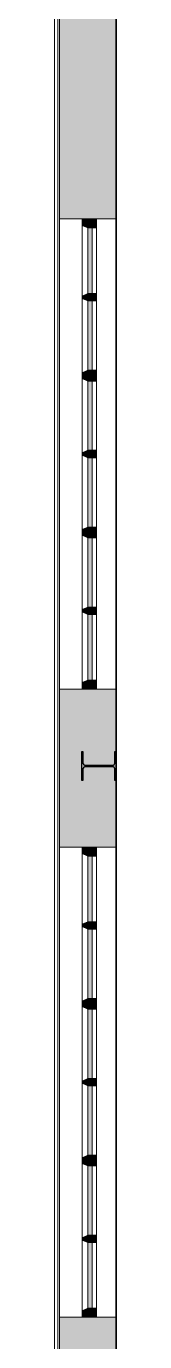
# Model space of a CAD drawing. Header units: inches. Extents: x -3803 to -1421, y -3454 to -210.
# Drawn here: x -3591.5 to -3577.4, y -3194.6 to -2895.3 of the extents above; entities that cross this region are included whole.
import ezdxf

# ---------------------------------------------------------------- set-up
doc = ezdxf.new("R2010")
doc.units = ezdxf.units.IN
doc.header["$MEASUREMENT"] = 0
for name, color, linetype, lineweight in [('A-FLOR', 192, 'Continuous', 13), ('A-GLAZ-CURT', 52, 'Continuous', 13), ('A-GLAZ-CWMG', 51, 'Continuous', 13), ('A-WALL', 113, 'Continuous', 13), ('A-WALL-PATT', 111, 'Continuous', 13), ('Q-CASE', 31, 'Continuous', 13), ('S-COLS', 52, 'Continuous', 13)]:
    doc.layers.add(name, color=color, linetype=linetype, lineweight=lineweight)

# ---------------------------------------------------------------- blocks, each defined once
blk = doc.blocks.new('15830016-STRUCT_MARTINEZ-MOORE_CENTRAL_v2018_rvt-1-DIMENSION PLAN - LEVEL 2 _579_ - 2__ - CAD')
at = {"layer": 'S-COLS', "lineweight": 5}
blk.add_hatch(color=50, dxfattribs=at).paths.add_polyline_path([(-3577.83, -3066.89), (-3577.43, -3066.89), (-3577.43, -3060.39), (-3577.83, -3060.39), (-3577.83, -3063.13), (-3577.94, -3063.4), (-3578.22, -3063.52), (-3584.57, -3063.52), (-3584.85, -3063.4), (-3584.96, -3063.13), (-3584.96, -3060.39), (-3585.36, -3060.39), (-3585.36, -3066.89), (-3584.96, -3066.89), (-3584.96, -3064.16), (-3584.85, -3063.88), (-3584.57, -3063.77), (-3578.22, -3063.77), (-3577.94, -3063.88), (-3577.83, -3064.16)], flags=0)
at = {"layer": 'S-COLS', "color": 253, "lineweight": 25}
for p, q in [((-3584.96, -3060.39), (-3585.36, -3060.39)), ((-3585.36, -3060.39), (-3585.36, -3066.89)), ((-3584.96, -3063.13), (-3584.96, -3060.39)), ((-3577.43, -3060.39), (-3577.83, -3060.39)), ((-3577.83, -3060.39), (-3577.83, -3063.13)), ((-3577.43, -3066.89), (-3577.43, -3060.39)), ((-3584.96, -3066.89), (-3584.96, -3064.16)), ((-3578.22, -3063.52), (-3584.57, -3063.52)), ((-3584.57, -3063.77), (-3578.22, -3063.77)), ((-3577.83, -3064.16), (-3577.83, -3066.89)), ((-3585.36, -3066.89), (-3584.96, -3066.89)), ((-3577.83, -3066.89), (-3577.43, -3066.89))]:
    blk.add_line(p, q, dxfattribs=at)
for centre, start, end in [((-3584.57, -3063.13), 180, 270), ((-3584.57, -3064.16), 90, 180), ((-3578.22, -3063.13), 270, 0), ((-3578.22, -3064.16), 0, 90)]:
    blk.add_arc(centre, 0.39, start, end, dxfattribs=at)
blk = doc.blocks.new('level 2 - band2 - level 2 - band-474741-DIMENSION PLAN - LEVEL 2 _579_ - 2__ - CAD')
at = {"layer": 'A-WALL', "lineweight": 20}
for p, q in [((-3591.52, -3450.77), (-3591.52, -2820.52)), ((-3590.77, -3421.64), (-3590.77, -2849.64))]:
    blk.add_line(p, q, dxfattribs=at)
blk = doc.blocks.new('Casework 56 - Casework 1-549904-DIMENSION PLAN - LEVEL 2 _579_ - 2__ - CAD')
at = {"layer": 'Q-CASE', "lineweight": 20}
for p, q in [((-3581.96, -2941.2), (-3581.96, -2939.14)), ((-3577.4, -2939.14), (-3577.52, -2939.14)), ((-3577.52, -2939.14), (-3577.4, -2939.14)), ((-3577.4, -3046.14), (-3577.4, -2939.14)), ((-3577.4, -2939.14), (-3577.4, -3046.14)), ((-3581.96, -2941.2), (-3581.96, -2956.13)), ((-3581.96, -2956.13), (-3581.96, -2941.2)), ((-3581.96, -2957.82), (-3581.96, -2956.13)), ((-3581.96, -2957.82), (-3581.96, -2973.59)), ((-3581.96, -2973.59), (-3581.96, -2957.82)), ((-3581.96, -2976.03), (-3581.96, -2973.59)), ((-3581.96, -2976.03), (-3581.96, -2991.8)), ((-3581.96, -2991.8), (-3581.96, -2976.03)), ((-3581.96, -2993.48), (-3581.96, -2991.8)), ((-3581.96, -2993.48), (-3581.96, -3009.26)), ((-3581.96, -3009.26), (-3581.96, -2993.48)), ((-3581.96, -3011.69), (-3581.96, -3009.26)), ((-3581.96, -3011.69), (-3581.96, -3027.46)), ((-3581.96, -3027.46), (-3581.96, -3011.69)), ((-3581.96, -3029.15), (-3581.96, -3027.46)), ((-3581.96, -3029.15), (-3581.96, -3044.08)), ((-3581.96, -3044.08), (-3581.96, -3029.15)), ((-3581.96, -3046.14), (-3581.96, -3044.08)), ((-3577.52, -3046.14), (-3577.4, -3046.14)), ((-3577.4, -3046.14), (-3577.52, -3046.14)), ((-3581.96, -3084.14), (-3581.96, -3082.08)), ((-3577.4, -3082.08), (-3577.52, -3082.08)), ((-3577.52, -3082.08), (-3577.4, -3082.08)), ((-3577.4, -3189.08), (-3577.4, -3082.08)), ((-3577.4, -3082.08), (-3577.4, -3189.08)), ((-3581.96, -3099.07), (-3581.96, -3084.14)), ((-3581.96, -3100.76), (-3581.96, -3099.07)), ((-3581.96, -3116.53), (-3581.96, -3100.76)), ((-3581.96, -3118.97), (-3581.96, -3116.53)), ((-3581.96, -3134.74), (-3581.96, -3118.97)), ((-3581.96, -3136.42), (-3581.96, -3134.74)), ((-3581.96, -3152.19), (-3581.96, -3136.42)), ((-3581.96, -3154.63), (-3581.96, -3152.19)), ((-3581.96, -3170.4), (-3581.96, -3154.63)), ((-3581.96, -3172.09), (-3581.96, -3170.4)), ((-3581.96, -3187.02), (-3581.96, -3172.09)), ((-3581.96, -3189.08), (-3581.96, -3187.02)), ((-3577.52, -3189.08), (-3577.4, -3189.08)), ((-3577.4, -3189.08), (-3577.52, -3189.08))]:
    blk.add_line(p, q, dxfattribs=at)
blk = doc.blocks.new('System Panel - Winco Glass-383906-DIMENSION PLAN - LEVEL 2 _579_ - 2__ - CAD')
at = {"layer": 'A-GLAZ-CURT', "lineweight": 9}
blk.add_hatch(color=90, dxfattribs=at).paths.add_polyline_path([(7.46, 0), (7.46, 1), (-7.46, 1), (-7.46, 0)], flags=0)
at = {"layer": 'A-GLAZ-CURT', "lineweight": 20}
for p, q in [((7.46, 1), (-7.46, 1)), ((-7.46, 1), (-7.46, 0)), ((-7.46, 0), (7.46, 0)), ((7.46, 0), (7.46, 1))]:
    blk.add_line(p, q, dxfattribs=at)
blk = doc.blocks.new('System Panel - Winco Glass-383907-DIMENSION PLAN - LEVEL 2 _579_ - 2__ - CAD')
at = {"layer": 'A-GLAZ-CURT', "lineweight": 9}
blk.add_hatch(color=90, dxfattribs=at).paths.add_polyline_path([(7.89, 0), (7.89, 1), (-7.89, 1), (-7.89, 0), (-0.79, 0)], flags=0)
at = {"layer": 'A-GLAZ-CURT', "lineweight": 20}
for p, q in [((7.89, 1), (-7.89, 1)), ((-7.89, 1), (-7.89, 0)), ((-7.89, 0), (7.89, 0)), ((7.89, 0), (7.89, 1))]:
    blk.add_line(p, q, dxfattribs=at)
blk = doc.blocks.new('Rectangular Mullion - Winco Accent Full-Large-383928-DIMENSION PLAN - LEVEL 2 _579_ - 2__ - CAD')
at = {"layer": 'A-GLAZ-CWMG', "lineweight": 9}
blk.add_hatch(color=90, dxfattribs=at).paths.add_polyline_path([(0.64, 1.25), (1.22, 0), (1.22, -2), (-1.22, -2), (-1.22, 0), (-0.64, 1.25)], flags=0)
at = {"layer": 'A-GLAZ-CWMG', "lineweight": 20}
for p, q in [((-1.22, 0), (-0.64, 1.25)), ((-1.22, -2), (-1.22, 0)), ((-0.64, 1.25), (0.64, 1.25)), ((0.64, 1.25), (1.22, 0)), ((1.22, 0), (1.22, -2)), ((1.22, -2), (-1.22, -2))]:
    blk.add_line(p, q, dxfattribs=at)
blk = doc.blocks.new('Rectangular Mullion - Winco Accent Full-383935-DIMENSION PLAN - LEVEL 2 _579_ - 2__ - CAD')
at = {"layer": 'A-GLAZ-CWMG', "lineweight": 9}
blk.add_hatch(color=90, dxfattribs=at).paths.add_polyline_path([(0.26, 1.25), (0.84, 0), (0.84, -2), (-0.84, -2), (-0.84, 0), (-0.26, 1.25)], flags=0)
at = {"layer": 'A-GLAZ-CWMG', "lineweight": 20}
for p, q in [((-0.84, 0), (-0.26, 1.25)), ((-0.84, -2), (-0.84, 0)), ((-0.26, 1.25), (0.26, 1.25)), ((0.26, 1.25), (0.84, 0)), ((0.84, 0), (0.84, -2)), ((0.84, -2), (-0.84, -2))]:
    blk.add_line(p, q, dxfattribs=at)
blk = doc.blocks.new('Rectangular Mullion - Winco Accent Full_Right-Large-383949-DIMENSION PLAN - LEVEL 2 _579_ - 2__ - CAD')
at = {"layer": 'A-GLAZ-CWMG', "lineweight": 9}
blk.add_hatch(color=90, dxfattribs=at).paths.add_polyline_path([(-1.48, 1.25), (-2.06, 0), (-2.06, -2), (0, -2), (0, 1.25)], flags=0)
at = {"layer": 'A-GLAZ-CWMG', "lineweight": 20}
for p, q in [((-1.48, 1.25), (-2.06, 0)), ((-2.06, 0), (-2.06, -2)), ((0, 1.25), (-1.48, 1.25)), ((0, -2), (0, 1.25)), ((-2.06, -2), (0, -2))]:
    blk.add_line(p, q, dxfattribs=at)
blk = doc.blocks.new('Rectangular Mullion - Winco Accent Full_Left-Large-383958-DIMENSION PLAN - LEVEL 2 _579_ - 2__ - CAD')
at = {"layer": 'A-GLAZ-CWMG', "lineweight": 9}
blk.add_hatch(color=90, dxfattribs=at).paths.add_polyline_path([(0, 1.25), (0, -2), (-2.06, -2), (-2.06, 0), (-1.48, 1.25)], flags=0)
at = {"layer": 'A-GLAZ-CWMG', "lineweight": 20}
for p, q in [((-2.06, 0), (-1.48, 1.25)), ((-2.06, -2), (-2.06, 0)), ((-1.48, 1.25), (0, 1.25)), ((0, 1.25), (0, -2)), ((0, -2), (-2.06, -2))]:
    blk.add_line(p, q, dxfattribs=at)
blk = doc.blocks.new('Rectangular Mullion - Winco Accent Full_Right-Large-V64-DIMENSION PLAN - LEVEL 2 _579_ - 2__ - CAD')
at = {"layer": 'A-GLAZ-CWMG', "lineweight": 9}
for p, q in [((-3585.21, -3044.66), (-3585.21, -3028.57)), ((-3581.96, -3029.15), (-3581.96, -3028.31)), ((-3581.96, -3044.08), (-3581.96, -3029.15)), ((-3581.96, -3046.14), (-3581.96, -3044.08))]:
    blk.add_line(p, q, dxfattribs=at)
blk = doc.blocks.new('Rectangular Mullion - Winco Accent Full_Right-Large-V65-DIMENSION PLAN - LEVEL 2 _579_ - 2__ - CAD')
at = {"layer": 'A-GLAZ-CWMG', "lineweight": 9}
for p, q in [((-3585.21, -3009.84), (-3585.21, -2992.9)), ((-3581.96, -2993.48), (-3581.96, -2992.64)), ((-3581.96, -3009.26), (-3581.96, -2993.48)), ((-3581.96, -3010.47), (-3581.96, -3009.26))]:
    blk.add_line(p, q, dxfattribs=at)
blk = doc.blocks.new('Rectangular Mullion - Winco Accent Full_Right-Large-V66-DIMENSION PLAN - LEVEL 2 _579_ - 2__ - CAD')
at = {"layer": 'A-GLAZ-CWMG', "lineweight": 9}
for p, q in [((-3581.96, -2976.03), (-3581.96, -2974.81)), ((-3585.21, -2992.38), (-3585.21, -2975.44)), ((-3581.96, -2991.8), (-3581.96, -2976.03)), ((-3581.96, -2992.64), (-3581.96, -2991.8))]:
    blk.add_line(p, q, dxfattribs=at)
blk = doc.blocks.new('Rectangular Mullion - Winco Accent Full_Right-Large-V67-DIMENSION PLAN - LEVEL 2 _579_ - 2__ - CAD')
at = {"layer": 'A-GLAZ-CWMG', "lineweight": 9}
for p, q in [((-3581.96, -2941.2), (-3581.96, -2939.14)), ((-3585.21, -2956.71), (-3585.21, -2940.62)), ((-3581.96, -2956.13), (-3581.96, -2941.2)), ((-3581.96, -2956.97), (-3581.96, -2956.13))]:
    blk.add_line(p, q, dxfattribs=at)
blk = doc.blocks.new('Rectangular Mullion - Winco Accent Full_Right-Large-383959-DIMENSION PLAN - LEVEL 2 _579_ - 2__ - CAD')
at = {"layer": 'A-GLAZ-CWMG', "lineweight": 9}
for p, q in [((-3246.96, -953.32), (-3261.89, -953.32)), ((-3246.38, -956.57), (-3262.47, -956.57))]:
    blk.add_line(p, q, dxfattribs=at)
blk = doc.blocks.new('Rectangular Mullion - Winco Accent Full_Right-Large-383960-DIMENSION PLAN - LEVEL 2 _579_ - 2__ - CAD')
at = {"layer": 'A-GLAZ-CWMG', "lineweight": 9}
for p, q in [((-3281.78, -953.32), (-3297.55, -953.32)), ((-3281.2, -956.57), (-3298.13, -956.57))]:
    blk.add_line(p, q, dxfattribs=at)
blk = doc.blocks.new('Rectangular Mullion - Winco Accent Full_Right-Large-V18-DIMENSION PLAN - LEVEL 2 _579_ - 2__ - CAD')
at = {"layer": 'A-GLAZ-CWMG', "lineweight": 9}
for p, q in [((-3299.24, -953.32), (-3315.01, -953.32)), ((-3298.66, -956.57), (-3315.59, -956.57))]:
    blk.add_line(p, q, dxfattribs=at)
blk = doc.blocks.new('Rectangular Mullion - Winco Accent Full_Right-Large-383961-DIMENSION PLAN - LEVEL 2 _579_ - 2__ - CAD')
at = {"layer": 'A-GLAZ-CWMG', "lineweight": 9}
for p, q in [((-3334.91, -953.32), (-3349.83, -953.32)), ((-3334.32, -956.57), (-3350.42, -956.57))]:
    blk.add_line(p, q, dxfattribs=at)

msp = doc.modelspace()

# ---------------------------------------------------------------- hatches: boundary and pattern name
at = {"layer": 'A-WALL-PATT', "lineweight": 20}
h = msp.add_hatch(color=10, dxfattribs=at)
h.paths.add_polyline_path([(-3585, -3436.77), (-3577.87, -3436.77), (-3577.87, -3435.39), (-3577.52, -3435.39), (-3577.52, -3332.08), (-3590.4, -3332.08), (-3590.4, -3436.77), (-3585.4, -3436.77), (-3585.4, -3435.39), (-3585, -3435.39)], flags=0)
h.paths.add_polyline_path([(-3590.4, -3225.08), (-3577.52, -3225.08), (-3577.52, -3189.08), (-3590.4, -3189.08), (-3590.4, -3210.81)], flags=0)
h.paths.add_polyline_path([(-3590.4, -3082.08), (-3577.52, -3082.08), (-3577.52, -3046.14), (-3590.4, -3046.14)], flags=0)
h.paths.add_polyline_path([(-3590.4, -2939.14), (-3577.52, -2939.14), (-3577.52, -2835.89), (-3577.87, -2835.89), (-3577.87, -2833.16), (-3577.98, -2832.88), (-3578.26, -2832.77), (-3584.61, -2832.77), (-3584.88, -2832.88), (-3585, -2833.16), (-3585, -2835.89), (-3585.4, -2835.89), (-3585.4, -2829.39), (-3585, -2829.39), (-3585, -2832.13), (-3584.88, -2832.4), (-3584.61, -2832.52), (-3578.26, -2832.52), (-3577.98, -2832.4), (-3577.87, -2832.13), (-3577.87, -2829.39), (-3577.52, -2829.39), (-3577.52, -2821.64), (-3590.4, -2821.64), (-3590.4, -2913.61)], flags=0)

# ---------------------------------------------------------------- linework, layer by layer
at = {"layer": 'A-FLOR', "lineweight": 20}
msp.add_line((-3577.4, -2874.64), (-3577.4, -3396.64), dxfattribs=at)
at = {"layer": 'A-WALL', "lineweight": 20}
for p, q in [((-3590.4, -3449.64), (-3590.4, -2821.64)), ((-3577.52, -2835.89), (-3577.52, -3396.77)), ((-3590.4, -2939.14), (-3577.52, -2939.14)), ((-3577.52, -3046.14), (-3590.4, -3046.14)), ((-3590.4, -3082.08), (-3577.52, -3082.08)), ((-3577.52, -3189.08), (-3590.4, -3189.08))]:
    msp.add_line(p, q, dxfattribs=at)

# ---------------------------------------------------------------- block references
at = {"lineweight": 5}
msp.add_blockref('15830016-STRUCT_MARTINEZ-MOORE_CENTRAL_v2018_rvt-1-DIMENSION PLAN - LEVEL 2 _579_ - 2__ - CAD', (0, 0), dxfattribs=at)
at = {"layer": 'A-GLAZ-CURT', "lineweight": 9, "rotation": 270.0000000000511}
for name, p in [('System Panel - Winco Glass-383906-DIMENSION PLAN - LEVEL 2 _579_ - 2__ - CAD', (-3583.96, -2948.67)), ('System Panel - Winco Glass-383907-DIMENSION PLAN - LEVEL 2 _579_ - 2__ - CAD', (-3583.96, -2965.7)), ('System Panel - Winco Glass-383907-DIMENSION PLAN - LEVEL 2 _579_ - 2__ - CAD', (-3583.96, -2983.91)), ('System Panel - Winco Glass-383907-DIMENSION PLAN - LEVEL 2 _579_ - 2__ - CAD', (-3583.96, -3001.37)), ('System Panel - Winco Glass-383907-DIMENSION PLAN - LEVEL 2 _579_ - 2__ - CAD', (-3583.96, -3019.58)), ('System Panel - Winco Glass-383906-DIMENSION PLAN - LEVEL 2 _579_ - 2__ - CAD', (-3583.96, -3036.61)), ('System Panel - Winco Glass-383906-DIMENSION PLAN - LEVEL 2 _579_ - 2__ - CAD', (-3583.96, -3091.61)), ('System Panel - Winco Glass-383907-DIMENSION PLAN - LEVEL 2 _579_ - 2__ - CAD', (-3583.96, -3108.64)), ('System Panel - Winco Glass-383907-DIMENSION PLAN - LEVEL 2 _579_ - 2__ - CAD', (-3583.96, -3126.85)), ('System Panel - Winco Glass-383907-DIMENSION PLAN - LEVEL 2 _579_ - 2__ - CAD', (-3583.96, -3144.31)), ('System Panel - Winco Glass-383907-DIMENSION PLAN - LEVEL 2 _579_ - 2__ - CAD', (-3583.96, -3162.52)), ('System Panel - Winco Glass-383906-DIMENSION PLAN - LEVEL 2 _579_ - 2__ - CAD', (-3583.96, -3179.55))]:
    msp.add_blockref(name, p, dxfattribs=at)
at = {"layer": 'A-GLAZ-CWMG', "lineweight": 9}
for name, p, rotation in [('Rectangular Mullion - Winco Accent Full_Right-Large-383949-DIMENSION PLAN - LEVEL 2 _579_ - 2__ - CAD', (-3583.96, -2939.14), 90.0000000000511), ('Rectangular Mullion - Winco Accent Full_Right-Large-383949-DIMENSION PLAN - LEVEL 2 _579_ - 2__ - CAD', (-3583.96, -3082.08), 90.0000000000511), ('Rectangular Mullion - Winco Accent Full_Right-Large-383961-DIMENSION PLAN - LEVEL 2 _579_ - 2__ - CAD', (-2628.63, -6433.98), 270.0000000000515), ('Rectangular Mullion - Winco Accent Full_Right-Large-383960-DIMENSION PLAN - LEVEL 2 _579_ - 2__ - CAD', (-2628.63, -6398.31), 270.0000000000537), ('Rectangular Mullion - Winco Accent Full_Right-Large-V18-DIMENSION PLAN - LEVEL 2 _579_ - 2__ - CAD', (-2628.63, -6433.98), 270.0000000000515), ('Rectangular Mullion - Winco Accent Full_Right-Large-383960-DIMENSION PLAN - LEVEL 2 _579_ - 2__ - CAD', (-2628.63, -6433.98), 270.0000000000515), ('Rectangular Mullion - Winco Accent Full_Right-Large-V18-DIMENSION PLAN - LEVEL 2 _579_ - 2__ - CAD', (-2628.63, -6469.64), 270.0000000000537), ('Rectangular Mullion - Winco Accent Full_Right-Large-383959-DIMENSION PLAN - LEVEL 2 _579_ - 2__ - CAD', (-2628.63, -6433.98), 270.0000000000515)]:
    msp.add_blockref(name, p, dxfattribs=dict(at, rotation=rotation))
for name, p in [('Rectangular Mullion - Winco Accent Full_Right-Large-V67-DIMENSION PLAN - LEVEL 2 _579_ - 2__ - CAD', (0, 0)), ('Rectangular Mullion - Winco Accent Full_Right-Large-V65-DIMENSION PLAN - LEVEL 2 _579_ - 2__ - CAD', (0, 35.67)), ('Rectangular Mullion - Winco Accent Full_Right-Large-V66-DIMENSION PLAN - LEVEL 2 _579_ - 2__ - CAD', (0, 0)), ('Rectangular Mullion - Winco Accent Full_Right-Large-V65-DIMENSION PLAN - LEVEL 2 _579_ - 2__ - CAD', (0, 0)), ('Rectangular Mullion - Winco Accent Full_Right-Large-V66-DIMENSION PLAN - LEVEL 2 _579_ - 2__ - CAD', (0, -35.67)), ('Rectangular Mullion - Winco Accent Full_Right-Large-V64-DIMENSION PLAN - LEVEL 2 _579_ - 2__ - CAD', (0, 0))]:
    msp.add_blockref(name, p, dxfattribs=at)
at = {"layer": 'A-GLAZ-CWMG', "lineweight": 9, "extrusion": (0, 0, -1), "rotation": 269.9999999999489}
for name, p in [('Rectangular Mullion - Winco Accent Full-383935-DIMENSION PLAN - LEVEL 2 _579_ - 2__ - CAD', (3583.96, -2956.97)), ('Rectangular Mullion - Winco Accent Full-Large-383928-DIMENSION PLAN - LEVEL 2 _579_ - 2__ - CAD', (3583.96, -2974.81)), ('Rectangular Mullion - Winco Accent Full-383935-DIMENSION PLAN - LEVEL 2 _579_ - 2__ - CAD', (3583.96, -2992.64)), ('Rectangular Mullion - Winco Accent Full-Large-383928-DIMENSION PLAN - LEVEL 2 _579_ - 2__ - CAD', (3583.96, -3010.47)), ('Rectangular Mullion - Winco Accent Full-383935-DIMENSION PLAN - LEVEL 2 _579_ - 2__ - CAD', (3583.96, -3028.31)), ('Rectangular Mullion - Winco Accent Full_Left-Large-383958-DIMENSION PLAN - LEVEL 2 _579_ - 2__ - CAD', (3583.96, -3046.14)), ('Rectangular Mullion - Winco Accent Full-383935-DIMENSION PLAN - LEVEL 2 _579_ - 2__ - CAD', (3583.96, -3099.91)), ('Rectangular Mullion - Winco Accent Full-Large-383928-DIMENSION PLAN - LEVEL 2 _579_ - 2__ - CAD', (3583.96, -3117.75)), ('Rectangular Mullion - Winco Accent Full-383935-DIMENSION PLAN - LEVEL 2 _579_ - 2__ - CAD', (3583.96, -3135.58)), ('Rectangular Mullion - Winco Accent Full-Large-383928-DIMENSION PLAN - LEVEL 2 _579_ - 2__ - CAD', (3583.96, -3153.41)), ('Rectangular Mullion - Winco Accent Full-383935-DIMENSION PLAN - LEVEL 2 _579_ - 2__ - CAD', (3583.96, -3171.25)), ('Rectangular Mullion - Winco Accent Full_Left-Large-383958-DIMENSION PLAN - LEVEL 2 _579_ - 2__ - CAD', (3583.96, -3189.08))]:
    msp.add_blockref(name, p, dxfattribs=at)
at = {"layer": 'A-WALL', "lineweight": 20}
msp.add_blockref('level 2 - band2 - level 2 - band-474741-DIMENSION PLAN - LEVEL 2 _579_ - 2__ - CAD', (0, 0), dxfattribs=at)
at = {"layer": 'Q-CASE', "lineweight": 20}
msp.add_blockref('Casework 56 - Casework 1-549904-DIMENSION PLAN - LEVEL 2 _579_ - 2__ - CAD', (0, 0), dxfattribs=at)

doc.saveas('drawing.dxf')
